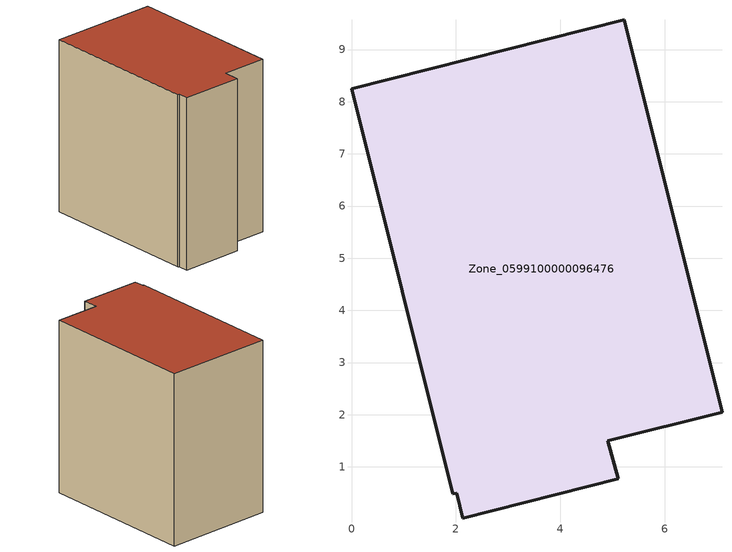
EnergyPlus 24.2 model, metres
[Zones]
Zone_0599100000096476
 floor ground (C_G): 2.01,0.5 1.94,0.48 0,8.25 5.23,9.57 7.1,2.05 4.91,1.5 5.11,0.77 2.13,0.02 z0
 wall outside (C_F): 5.23,9.57 0,8.25 1.94,0.48 2.01,0.5 2.13,0.02 5.11,0.77 4.91,1.5 7.1,2.05 5.23,9.57 z0:8.53
 roof outside (C_R): 2.13,0.02 5.11,0.77 4.91,1.5 7.1,2.05 5.23,9.57 0,8.25 1.94,0.48 2.01,0.5 z8.53
[BUILDING]
Pand.0599100000096476: North Axis=0; Terrain=City; Loads Convergence Tolerance Value=0.04; Temperature Convergence Tolerance Value=0.4; Solar Distribution=FullExterior; Maximum Number of Warmup Days=25; Minimum Number of Warmup Days=1
[Site:Location]
Rotterdam.The.Hague.AP_ZH_NLD Design_Conditions: Latitude=51.96; Longitude=4.45; Time Zone=1; Elevation=-4.5
[SITE:GROUNDTEMPERATURE:BUILDINGSURFACE]
18, 18, 18, 18, 18, 18, 18, 18, 18, 18, 18, 18
[MATERIAL] Thermal Absorptance=0.9; Solar Absorptance=0.7; Visible Absorptance=0.7
Name | Roughness | Thickness | Conductivity | Density | Specific Heat
G.TI.1975-1991 | MediumSmooth | 0.15 | 0.288461 | 540 | 1210
F.TI.1975-1991 | Rough | 0.3 | 0.230769 | 1920 | 840
R.TI.1975-1991 | MediumRough | 0.2 | 0.153846 | 1500 | 1000
[CONSTRUCTION]
C_G: G.TI.1975-1991
C_F: F.TI.1975-1991
C_R: R.TI.1975-1991
[ZONE]
Zone_0599100000096476: Type=1; Multiplier=1; Ceiling Height=Autocalculate; Volume=Autocalculate; Floor Area=autocalculate; Part of Total Floor Area=Yes
[ZONEINFILTRATION:DESIGNFLOWRATE]
Infil_Zone_0599100000096476: Zone or ZoneList or Space or SpaceList=Zone_0599100000096476; Schedule=AlwaysOn; Design Flow Rate Calculation Method=Flow/Area; Flow Rate per Floor Area=0.003; Constant Term Coefficient=1; Temperature Term Coefficient=0; Velocity Term Coefficient=0; Velocity Squared Term Coefficient=0
[HVACTEMPLATE:ZONE:IDEALLOADSAIRSYSTEM]
Zone_0599100000096476: Maximum Heating Supply Air Temperature=50; Minimum Cooling Supply Air Temperature=13; Maximum Heating Supply Air Humidity Ratio=0.0156; Minimum Cooling Supply Air Humidity Ratio=0.0077; Heating Limit=NoLimit; Cooling Limit=NoLimit; Dehumidification Control Type=ConstantSensibleHeatRatio; Cooling Sensible Heat Ratio=0.7; Dehumidification Setpoint=60; Humidification Control Type=None; Humidification Setpoint=30; Outdoor Air Method=None; Outdoor Air Flow Rate per Person=0.00944; Outdoor Air Flow Rate per Zone Floor Area=0; Outdoor Air Flow Rate per Zone=0; Demand Controlled Ventilation Type=None; Outdoor Air Economizer Type=NoEconomizer; Heat Recovery Type=None; Sensible Heat Recovery Effectiveness=0.7; Latent Heat Recovery Effectiveness=0.65
[ZONECONTROL:THERMOSTAT]
ThermostatControl_Zone_0599100000096476: Zone or ZoneList=Zone_0599100000096476; Control Type Schedule=DualSetpointControlType; Control 1=Thermostat_Zone_0599100000096476; Temperature Difference Between Cutout And Setpoint=0
[THERMOSTATSETPOINT:DUALSETPOINT]
Thermostat_Zone_0599100000096476: Heating Setpoint Temperature Schedule=HeatingSetpoint_Zone_0599100000096476; Cooling Setpoint Temperature Schedule=CoolingSetpoint_Zone_0599100000096476
[SCHEDULE:COMPACT]
HeatingSetpoint_Zone_0599100000096476: Through: 12/31, For: AllDays, Until: 24:00, 21
CoolingSetpoint_Zone_0599100000096476: Through: 12/31, For: AllDays, Until: 24:00, 24
DualSetpointControlType: Through: 12/31, For: AllDays, Until: 24:00, 4
AlwaysOn: Through: 12/31, For: AllDays, Until: 24:00, 1
